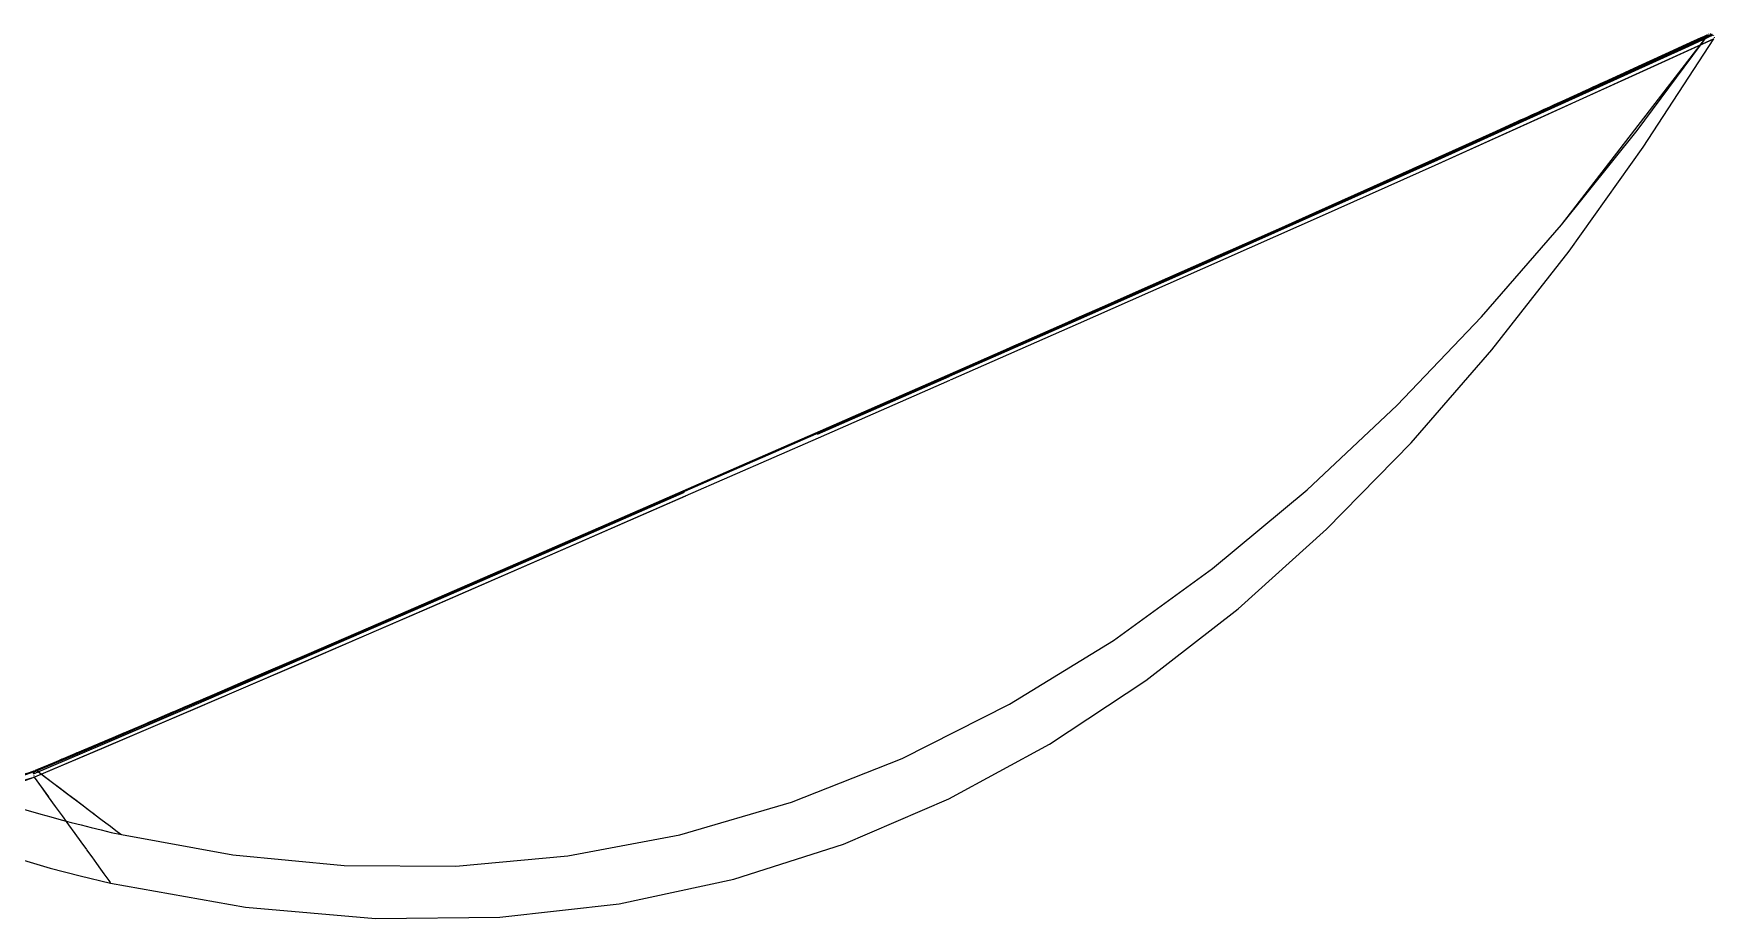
# Model space of a CAD drawing. Header units: millimetres. Extents: x 1 to 260, y 2 to 123.
# Drawn here: x 134.06 to 182.09, y 97.46 to 122.75 of the extents above; entities that cross this region are included whole.
import ezdxf

# ---------------------------------------------------------------- set-up
doc = ezdxf.new("R2010")
doc.units = ezdxf.units.MM
doc.layers.add('可见轮廓', color=7, linetype='Continuous')
doc.layers.add('隐藏线', color=5, linetype='Continuous')

msp = doc.modelspace()

# ---------------------------------------------------------------- linework, layer by layer
at = {"layer": '可见轮廓'}
for p, q in [((177.72, 117.279), (181.904, 122.715)), ((179.467, 121.592), (181.904, 122.715)), ((179.573, 121.621), (182.014, 122.734)), ((179.61, 121.597), (182.051, 122.709)), ((179.64, 121.492), (182.074, 122.601)), ((180.052, 119.499), (182.074, 122.601)), ((180.649, 122.151), (181.535, 122.557)), ((180.766, 122.19), (181.546, 122.549)), ((181.293, 122.446), (181.705, 122.635)), ((181.305, 122.251), (182.064, 122.595)), ((181.317, 122.417), (182.014, 122.734)), ((181.355, 122.392), (182.051, 122.709)), ((181.546, 122.549), (181.892, 122.708)), ((181.705, 122.635), (181.8, 122.678)), ((181.8, 122.678), (181.842, 122.697)), ((181.842, 122.697), (181.877, 122.713)), ((181.903, 122.714), (181.904, 122.715)), ((181.914, 122.73), (181.921, 122.733)), ((181.925, 122.735), (181.928, 122.737)), ((181.963, 122.748), (181.971, 122.748)), ((181.966, 122.712), (181.983, 122.719)), ((182.008, 122.73), (182.014, 122.734)), ((182.014, 122.734), (182.017, 122.732)), ((182.017, 122.732), (182.021, 122.73)), ((182.021, 122.73), (182.024, 122.728)), ((182.063, 122.699), (182.068, 122.693)), ((182.064, 122.595), (182.066, 122.596)), ((182.066, 122.596), (182.067, 122.596)), ((182.073, 122.6), (182.074, 122.601)), ((182.084, 122.629), (182.085, 122.636)), ((182.085, 122.636), (182.086, 122.644)), ((178.949, 121.372), (180.649, 122.151)), ((179.531, 121.443), (181.305, 122.251)), ((179.574, 121.622), (181.317, 122.417)), ((179.614, 121.66), (180.766, 122.19)), ((179.921, 121.817), (180.69, 122.17)), ((180.69, 122.17), (181.293, 122.446)), ((174.06, 119.128), (179.467, 121.592)), ((174.143, 119.16), (179.573, 121.621)), ((174.177, 119.138), (179.61, 121.597)), ((177.094, 120.493), (179.574, 121.622)), ((178.172, 120.998), (179.614, 121.66)), ((179.011, 121.4), (179.921, 121.817)), ((174.213, 119.035), (179.64, 121.492)), ((176.528, 120.268), (178.949, 121.372)), ((177.046, 120.313), (179.531, 121.443)), ((178.115, 120.99), (178.26, 121.057)), ((176.513, 120.241), (178.172, 120.998)), ((177.052, 120.506), (177.208, 120.578)), ((177.208, 120.578), (177.364, 120.648)), ((177.364, 120.648), (177.517, 120.718)), ((177.517, 120.718), (177.669, 120.787)), ((177.669, 120.787), (177.819, 120.856)), ((177.819, 120.856), (177.968, 120.924)), ((177.968, 120.924), (178.115, 120.99)), ((173.737, 119.006), (176.528, 120.268)), ((174.11, 118.989), (177.046, 120.313)), ((174.148, 119.163), (177.094, 120.493)), ((174.183, 119.141), (177.13, 120.471)), ((174.692, 119.414), (176.513, 120.241)), ((175.603, 119.849), (176.245, 120.139)), ((174.944, 119.551), (175.603, 119.849)), ((167.409, 116.151), (174.06, 119.128)), ((167.461, 116.178), (174.143, 119.16)), ((167.489, 116.155), (174.177, 119.138)), ((170.908, 117.711), (174.148, 119.163)), ((170.939, 117.689), (174.183, 119.141)), ((172.748, 118.537), (174.692, 119.414)), ((173.58, 118.935), (174.269, 119.246)), ((174.269, 119.246), (174.944, 119.551)), ((177.938, 116.528), (180.052, 119.499)), ((170.702, 117.644), (173.737, 119.006)), ((170.887, 117.547), (174.11, 118.989)), ((172.163, 118.298), (172.878, 118.619)), ((172.878, 118.619), (173.58, 118.935)), ((170.711, 117.623), (172.748, 118.537)), ((171.437, 117.973), (172.163, 118.298)), ((167.47, 116.182), (170.908, 117.711)), ((170.701, 117.644), (171.437, 117.973)), ((167.47, 116.029), (170.887, 117.547)), ((169.45, 117.086), (170.702, 117.644)), ((169.491, 117.104), (169.897, 117.285)), ((169.897, 117.285), (170.301, 117.465)), ((170.301, 117.465), (170.701, 117.644)), ((168.175, 116.519), (169.45, 117.086)), ((168.259, 116.556), (168.672, 116.74)), ((168.672, 116.74), (169.083, 116.922)), ((169.083, 116.922), (169.491, 117.104)), ((166.88, 115.944), (168.175, 116.519)), ((167.428, 116.187), (167.845, 116.372)), ((167.845, 116.372), (168.259, 116.556)), ((175.729, 113.706), (177.938, 116.528)), ((160.184, 112.96), (167.409, 116.151)), ((160.222, 112.951), (167.489, 116.155)), ((163.893, 114.601), (167.47, 116.182)), ((163.917, 114.459), (167.47, 116.029)), ((165.567, 115.363), (166.88, 115.944)), ((164.239, 114.776), (165.567, 115.363)), ((164.675, 114.969), (165.4, 115.289)), ((162.896, 114.183), (164.239, 114.776)), ((163.947, 114.647), (164.675, 114.969)), ((160.215, 112.982), (163.893, 114.601)), ((160.264, 112.852), (163.917, 114.459)), ((162.692, 114.094), (163.315, 114.368)), ((163.315, 114.368), (163.947, 114.647)), ((161.438, 113.541), (162.066, 113.818)), ((161.54, 113.586), (162.896, 114.183)), ((162.066, 113.818), (162.692, 114.094)), ((160.174, 112.985), (161.54, 113.586)), ((160.807, 113.264), (161.438, 113.541)), ((173.419, 111.051), (175.729, 113.706)), ((152.654, 109.666), (160.202, 112.976)), ((152.67, 109.666), (160.184, 112.96)), ((156.441, 111.325), (160.192, 112.971)), ((156.525, 111.384), (160.174, 112.985)), ((158.721, 112.325), (160.192, 112.971)), ((160.174, 112.985), (160.807, 113.264)), ((160.212, 112.98), (160.215, 112.982)), ((160.261, 112.85), (160.264, 112.852)), ((156.488, 111.194), (160.242, 112.842)), ((157.24, 111.675), (158.721, 112.325)), ((155.751, 111.023), (157.24, 111.675)), ((152.646, 109.662), (156.441, 111.325)), ((152.69, 109.53), (156.488, 111.194)), ((152.834, 109.767), (156.525, 111.384)), ((154.256, 110.367), (155.751, 111.023)), ((171.005, 108.579), (173.419, 111.051)), ((152.758, 109.711), (154.256, 110.367)), ((145.19, 106.412), (152.654, 109.666)), ((145.23, 106.277), (152.702, 109.535)), ((145.238, 106.43), (152.67, 109.666)), ((148.861, 108.009), (152.646, 109.662)), ((148.873, 107.979), (152.663, 109.636)), ((148.901, 107.874), (152.69, 109.53)), ((149.328, 108.235), (152.834, 109.767)), ((151.261, 109.056), (152.758, 109.711)), ((149.769, 108.404), (151.261, 109.056)), ((168.481, 106.308), (171.005, 108.579)), ((147.381, 107.388), (149.328, 108.235)), ((148.289, 107.759), (149.769, 108.404)), ((145.185, 106.41), (148.861, 108.009)), ((145.192, 106.377), (148.873, 107.979)), ((145.222, 106.274), (148.901, 107.874)), ((145.478, 106.561), (147.381, 107.388)), ((138.654, 103.591), (145.19, 106.412)), ((138.688, 103.452), (145.23, 106.277)), ((138.729, 103.624), (145.238, 106.43)), ((141.74, 104.919), (145.185, 106.41)), ((141.774, 104.781), (145.222, 106.274)), ((143.634, 105.762), (145.478, 106.561)), ((165.844, 104.255), (168.481, 106.308)), ((141.868, 104.999), (143.634, 105.762)), ((138.652, 103.59), (141.74, 104.919)), ((138.685, 103.451), (141.774, 104.781)), ((140.199, 104.28), (141.868, 104.999)), ((139.237, 103.867), (140.199, 104.28)), ((139.385, 103.905), (140.349, 104.319)), ((163.089, 102.438), (165.844, 104.255)), ((138.322, 103.475), (139.237, 103.867)), ((138.467, 103.512), (139.385, 103.905)), ((134.066, 101.592), (138.651, 103.551)), ((134.082, 101.647), (138.654, 103.591)), ((134.096, 101.5), (138.688, 103.452)), ((134.175, 101.691), (138.729, 103.624)), ((136.054, 102.481), (138.652, 103.59)), ((136.083, 102.339), (138.685, 103.451)), ((137.459, 103.106), (138.322, 103.475)), ((137.599, 103.142), (138.467, 103.512)), ((137.739, 103.226), (137.891, 103.291)), ((137.891, 103.291), (138.045, 103.356)), ((138.045, 103.356), (138.2, 103.422)), ((138.2, 103.422), (138.356, 103.489)), ((138.356, 103.489), (138.515, 103.557)), ((138.515, 103.557), (138.674, 103.626)), ((138.674, 103.626), (138.836, 103.695)), ((136.034, 102.476), (136.787, 102.796)), ((136.651, 102.762), (137.459, 103.106)), ((136.671, 102.77), (136.671, 102.77)), ((136.787, 102.796), (137.599, 103.142)), ((137.589, 103.162), (137.739, 103.226)), ((134.066, 101.592), (136.047, 102.437)), ((134.082, 101.647), (136.054, 102.481)), ((134.096, 101.5), (136.083, 102.339)), ((135.25, 102.167), (135.91, 102.447)), ((135.345, 102.184), (136.034, 102.476)), ((135.498, 102.272), (135.562, 102.299)), ((135.562, 102.299), (135.626, 102.326)), ((135.626, 102.326), (135.691, 102.354)), ((135.91, 102.447), (136.651, 102.762)), ((135.964, 102.47), (136.019, 102.493)), ((136.019, 102.493), (136.073, 102.516)), ((136.073, 102.516), (136.129, 102.54)), ((136.129, 102.54), (136.184, 102.563)), ((136.184, 102.563), (136.24, 102.587)), ((136.24, 102.587), (136.297, 102.611)), ((136.297, 102.611), (136.354, 102.635)), ((136.354, 102.635), (136.411, 102.659)), ((160.211, 100.874), (163.089, 102.438)), ((134.122, 101.692), (134.654, 101.916)), ((134.175, 101.691), (134.727, 101.923)), ((134.378, 101.799), (134.467, 101.837)), ((134.467, 101.837), (134.558, 101.875)), ((134.558, 101.875), (134.65, 101.914)), ((134.65, 101.914), (134.744, 101.953)), ((134.654, 101.916), (135.25, 102.167)), ((134.727, 101.923), (135.345, 102.184)), ((134.744, 101.953), (134.839, 101.994)), ((135.189, 102.142), (135.25, 102.167)), ((135.25, 102.167), (135.311, 102.193)), ((135.311, 102.193), (135.373, 102.219)), ((135.373, 102.219), (135.435, 102.246)), ((135.435, 102.246), (135.498, 102.272)), ((133.354, 101.281), (134.08, 101.494)), ((133.432, 101.48), (134.154, 101.683)), ((133.758, 101.544), (134.065, 101.647)), ((133.763, 101.377), (134.08, 101.494)), ((133.825, 101.58), (134.101, 101.683)), ((134.065, 101.639), (134.067, 101.64)), ((134.066, 101.592), (134.074, 101.62)), ((134.067, 101.64), (134.068, 101.641)), ((134.067, 101.507), (134.071, 101.502)), ((134.069, 101.536), (134.072, 101.53)), ((134.074, 101.62), (134.077, 101.628)), ((134.077, 101.628), (134.082, 101.647)), ((134.08, 101.494), (134.284, 101.212)), ((134.08, 101.494), (134.489, 100.927)), ((134.081, 101.646), (134.082, 101.647)), ((134.095, 101.5), (134.096, 101.5)), ((134.122, 101.692), (134.205, 101.727)), ((134.154, 101.683), (134.607, 101.339)), ((134.168, 101.694), (134.175, 101.691)), ((134.205, 101.727), (134.29, 101.763)), ((134.29, 101.763), (134.378, 101.799)), ((134.607, 101.339), (135.046, 101.007)), ((134.284, 101.212), (134.485, 100.932)), ((134.485, 100.932), (134.683, 100.657)), ((135.046, 101.007), (135.455, 100.697)), ((157.206, 99.58), (160.211, 100.874)), ((134.683, 100.657), (134.877, 100.389)), ((134.877, 100.389), (135.064, 100.13)), ((135.455, 100.697), (135.821, 100.42)), ((135.064, 100.13), (135.243, 99.881)), ((135.243, 99.881), (135.412, 99.646)), ((135.412, 99.646), (135.571, 99.426)), ((135.571, 99.426), (135.572, 99.425)), ((135.578, 99.417), (135.725, 99.212)), ((154.07, 98.574), (157.206, 99.58)), ((133.681, 99.145), (134.535, 98.895)), ((135.725, 99.212), (135.858, 99.028)), ((135.858, 99.028), (135.975, 98.865)), ((134.535, 98.895), (135.397, 98.671)), ((135.397, 98.671), (136.263, 98.466)), ((135.975, 98.865), (136.075, 98.728)), ((136.075, 98.728), (136.155, 98.617)), ((136.155, 98.617), (136.214, 98.535)), ((136.214, 98.535), (136.25, 98.484)), ((136.25, 98.484), (136.263, 98.466)), ((136.263, 98.466), (140.123, 97.774)), ((150.798, 97.873), (154.07, 98.574)), ((140.123, 97.774), (143.829, 97.455)), ((143.829, 97.455), (147.386, 97.494)), ((147.386, 97.494), (150.798, 97.873))]:
    msp.add_line(p, q, dxfattribs=at)
at = {"layer": '隐藏线'}
for p, q in [((179.875, 119.975), (181.904, 122.715)), ((180.804, 122.183), (181.871, 122.668)), ((181.305, 122.251), (182.064, 122.595)), ((181.355, 122.392), (182.051, 122.709)), ((181.892, 122.708), (181.894, 122.708)), ((181.919, 122.731), (181.92, 122.732)), ((181.92, 122.732), (181.921, 122.732)), ((178.883, 121.306), (180.804, 122.183)), ((179.531, 121.443), (181.305, 122.251)), ((179.612, 121.598), (181.355, 122.392)), ((177.13, 120.471), (179.612, 121.598)), ((176.382, 120.171), (178.883, 121.306)), ((177.046, 120.313), (179.531, 121.443)), ((178.26, 121.057), (178.357, 121.101)), ((178.357, 121.101), (178.453, 121.145)), ((178.453, 121.145), (178.548, 121.188)), ((178.548, 121.188), (178.643, 121.232)), ((178.643, 121.232), (178.736, 121.274)), ((178.736, 121.274), (178.829, 121.317)), ((178.829, 121.317), (178.92, 121.359)), ((178.92, 121.359), (179.011, 121.4)), ((173.511, 118.876), (176.382, 120.171)), ((174.11, 118.989), (177.046, 120.313)), ((174.183, 119.141), (177.13, 120.471)), ((176.245, 120.139), (176.347, 120.186)), ((176.347, 120.186), (176.45, 120.233)), ((176.45, 120.233), (176.551, 120.279)), ((176.551, 120.279), (176.653, 120.325)), ((176.653, 120.325), (176.753, 120.37)), ((176.753, 120.37), (176.853, 120.416)), ((176.853, 120.416), (176.953, 120.461)), ((176.953, 120.461), (177.052, 120.506)), ((177.72, 117.279), (179.875, 119.975)), ((170.939, 117.689), (174.183, 119.141)), ((170.396, 117.482), (173.511, 118.876)), ((170.887, 117.547), (174.11, 118.989)), ((167.497, 116.159), (170.939, 117.689)), ((167.113, 116.024), (170.396, 117.482)), ((167.47, 116.029), (170.887, 117.547)), ((169.459, 117.063), (170.711, 117.623)), ((175.434, 114.65), (177.72, 117.279)), ((168.183, 116.495), (169.459, 117.063)), ((166.887, 115.919), (168.183, 116.495)), ((163.709, 114.519), (167.113, 116.024)), ((163.916, 114.577), (167.497, 116.159)), ((163.917, 114.459), (167.47, 116.029)), ((165.572, 115.337), (166.887, 115.919)), ((166.165, 115.627), (166.419, 115.74)), ((166.419, 115.74), (166.672, 115.852)), ((166.672, 115.852), (166.924, 115.964)), ((166.924, 115.964), (167.176, 116.075)), ((167.176, 116.075), (167.428, 116.187)), ((164.242, 114.749), (165.572, 115.337)), ((165.4, 115.289), (165.655, 115.402)), ((165.655, 115.402), (165.91, 115.515)), ((165.91, 115.515), (166.165, 115.627)), ((160.215, 112.982), (163.709, 114.519)), ((160.234, 112.956), (163.916, 114.577)), ((160.264, 112.852), (163.917, 114.459)), ((162.898, 114.156), (164.242, 114.749)), ((173.013, 112.115), (175.434, 114.65)), ((161.541, 113.558), (162.898, 114.156)), ((160.173, 112.956), (161.541, 113.558)), ((156.42, 111.308), (160.151, 112.946)), ((156.463, 111.301), (160.218, 112.949)), ((157.614, 111.832), (160.151, 112.946)), ((158.325, 112.173), (160.174, 112.985)), ((160.151, 112.946), (160.154, 112.947)), ((160.165, 112.952), (160.168, 112.953)), ((160.168, 112.953), (160.17, 112.954)), ((156.488, 111.194), (160.242, 112.842)), ((160.242, 112.842), (160.245, 112.843)), ((156.394, 111.327), (158.325, 112.173)), ((170.451, 109.707), (173.013, 112.115)), ((155.051, 110.709), (157.614, 111.832)), ((152.645, 109.655), (156.42, 111.308)), ((152.69, 109.53), (156.488, 111.194)), ((154.452, 110.475), (156.394, 111.327)), ((152.163, 109.473), (154.452, 110.475)), ((152.474, 109.581), (155.051, 110.709)), ((148.88, 108.012), (152.645, 109.655)), ((148.901, 107.874), (152.69, 109.53)), ((149.902, 108.457), (152.474, 109.581)), ((167.75, 107.458), (170.451, 109.707)), ((149.286, 108.217), (152.163, 109.473)), ((146.463, 106.989), (149.286, 108.217)), ((147.365, 107.353), (149.902, 108.457)), ((145.222, 106.274), (148.901, 107.874)), ((145.223, 106.423), (148.88, 108.012)), ((146.055, 106.788), (148.289, 107.759)), ((144.902, 106.284), (147.365, 107.353)), ((164.914, 105.404), (167.75, 107.458)), ((143.392, 105.657), (146.463, 106.989)), ((143.895, 105.851), (146.055, 106.788)), ((141.742, 104.883), (145.192, 106.377)), ((141.774, 104.781), (145.222, 106.274)), ((141.795, 104.941), (145.223, 106.423)), ((142.549, 105.267), (144.902, 106.284)), ((140.239, 104.297), (143.392, 105.657)), ((141.837, 104.961), (143.895, 105.851)), ((140.349, 104.319), (142.549, 105.267)), ((161.951, 103.583), (164.914, 105.404)), ((138.65, 103.551), (141.742, 104.883)), ((138.685, 103.451), (141.774, 104.781)), ((138.722, 103.621), (141.795, 104.941)), ((139.908, 104.129), (141.837, 104.961)), ((139.879, 104.143), (140.058, 104.22)), ((140.058, 104.22), (140.239, 104.297)), ((138.138, 103.37), (139.908, 104.129)), ((138.836, 103.695), (139.006, 103.768)), ((139.006, 103.768), (139.177, 103.841)), ((139.177, 103.841), (139.35, 103.916)), ((139.35, 103.916), (139.525, 103.991)), ((139.525, 103.991), (139.701, 104.066)), ((139.701, 104.066), (139.879, 104.143)), ((136.047, 102.437), (138.65, 103.551)), ((136.083, 102.339), (138.685, 103.451)), ((136.137, 102.519), (138.722, 103.621)), ((136.557, 102.694), (138.138, 103.37)), ((158.877, 102.03), (161.951, 103.583)), ((136.638, 102.756), (136.671, 102.77)), ((136.677, 102.773), (136.787, 102.82)), ((136.787, 102.82), (136.899, 102.867)), ((136.899, 102.867), (137.011, 102.915)), ((137.011, 102.915), (137.124, 102.963)), ((137.124, 102.963), (137.239, 103.012)), ((137.239, 103.012), (137.355, 103.061)), ((137.355, 103.061), (137.471, 103.111)), ((137.471, 103.111), (137.589, 103.162)), ((134.066, 101.592), (136.047, 102.437)), ((134.096, 101.5), (136.083, 102.339)), ((134.175, 101.691), (136.137, 102.519)), ((135.196, 102.116), (136.557, 102.694)), ((135.691, 102.354), (135.724, 102.368)), ((135.758, 102.382), (135.792, 102.397)), ((135.792, 102.397), (135.826, 102.411)), ((135.86, 102.426), (135.895, 102.44)), ((135.895, 102.44), (135.929, 102.455)), ((136.411, 102.659), (136.443, 102.673)), ((136.443, 102.673), (136.475, 102.687)), ((136.475, 102.687), (136.507, 102.701)), ((136.54, 102.714), (136.572, 102.728)), ((136.572, 102.728), (136.605, 102.742)), ((136.605, 102.742), (136.638, 102.756)), ((134.082, 101.647), (135.196, 102.116)), ((134.839, 101.994), (134.882, 102.012)), ((134.882, 102.012), (134.925, 102.03)), ((134.925, 102.03), (134.968, 102.048)), ((134.968, 102.048), (135.011, 102.066)), ((135.055, 102.085), (135.1, 102.104)), ((135.1, 102.104), (135.144, 102.122)), ((135.144, 102.122), (135.189, 102.142)), ((155.718, 100.775), (158.877, 102.03)), ((133.874, 101.414), (134.08, 101.494)), ((134.065, 101.647), (134.076, 101.651)), ((134.065, 101.591), (134.066, 101.592)), ((134.076, 101.651), (134.087, 101.655)), ((134.08, 101.494), (134.284, 101.212)), ((134.08, 101.494), (134.081, 101.494)), ((134.154, 101.683), (134.379, 101.512)), ((134.167, 101.688), (134.168, 101.689)), ((134.168, 101.689), (134.169, 101.689)), ((134.379, 101.512), (134.601, 101.343)), ((134.601, 101.343), (134.82, 101.177)), ((134.284, 101.212), (134.485, 100.932)), ((134.485, 100.932), (134.683, 100.657)), ((134.82, 101.177), (135.034, 101.015)), ((135.034, 101.015), (135.241, 100.859)), ((135.241, 100.859), (135.439, 100.709)), ((133.708, 100.598), (134.275, 100.434)), ((134.275, 100.434), (134.561, 100.354)), ((134.683, 100.657), (134.877, 100.389)), ((134.877, 100.389), (135.064, 100.13)), ((135.439, 100.709), (135.626, 100.567)), ((135.626, 100.567), (135.802, 100.434)), ((135.802, 100.434), (135.804, 100.432)), ((135.804, 100.432), (135.807, 100.43)), ((135.807, 100.43), (135.809, 100.428)), ((135.821, 100.42), (135.983, 100.296)), ((152.523, 99.845), (155.718, 100.775)), ((134.561, 100.354), (134.847, 100.276)), ((134.847, 100.276), (135.134, 100.2)), ((135.064, 100.13), (135.243, 99.881)), ((135.134, 100.2), (135.421, 100.126)), ((135.421, 100.126), (135.708, 100.053)), ((135.708, 100.053), (135.996, 99.983)), ((135.983, 100.296), (136.129, 100.186)), ((135.996, 99.983), (136.285, 99.915)), ((136.129, 100.186), (136.258, 100.088)), ((136.258, 100.088), (136.367, 100.005)), ((136.285, 99.915), (136.574, 99.849)), ((136.367, 100.005), (136.455, 99.939)), ((136.455, 99.939), (136.52, 99.89)), ((136.52, 99.89), (136.56, 99.859)), ((135.243, 99.881), (135.412, 99.646)), ((135.412, 99.646), (135.571, 99.426)), ((135.571, 99.426), (135.572, 99.425)), ((135.578, 99.417), (135.725, 99.212)), ((136.56, 99.859), (136.574, 99.849)), ((136.574, 99.849), (139.752, 99.269)), ((149.326, 99.242), (152.523, 99.845)), ((135.725, 99.212), (135.858, 99.028)), ((135.858, 99.028), (135.975, 98.865)), ((139.752, 99.269), (142.937, 98.966)), ((142.937, 98.966), (146.129, 98.953)), ((146.129, 98.953), (149.326, 99.242)), ((135.975, 98.865), (136.075, 98.728)), ((136.075, 98.728), (136.155, 98.617)), ((136.155, 98.617), (136.214, 98.535)), ((136.214, 98.535), (136.25, 98.484)), ((136.25, 98.484), (136.263, 98.466))]:
    msp.add_line(p, q, dxfattribs=at)

doc.saveas('drawing.dxf')
